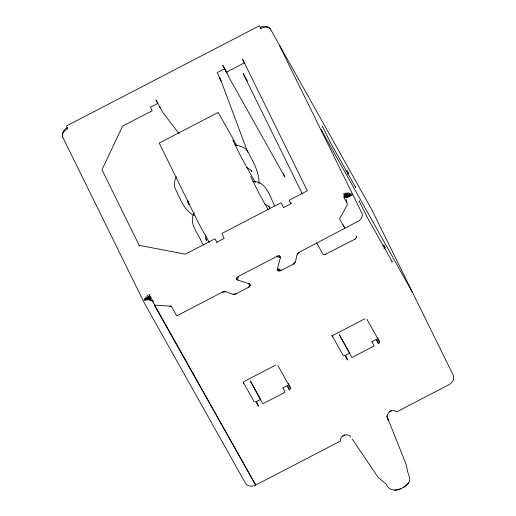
<?xml version="1.0" encoding="UTF-8"?>
<svg xmlns="http://www.w3.org/2000/svg" width="516" height="516" viewBox="0 0 516 516"><rect width="100%" height="100%" fill="white"/><g stroke="black" fill="none" stroke-linecap="round" stroke-linejoin="round"><path stroke-width="0.77" d="M344.024 197.673L344.088 193.365L344.527 197.46L344.024 197.673L345.159 199.866M150.588 298.171L147.273 295.571L150.208 298.519L145.738 296.964L149.924 298.899L150.691 299.48L150.446 300.177L150.091 300.344L149.763 299.293L151.046 297.88L149.105 294.417L150.588 298.171L150.401 298.899L144.615 298.493L149.763 299.293L143.97 300.06L149.737 299.667L150.091 300.344A2.09 1.619 -29.3 0 0 152.413 300.493L151.743 299.248M169.738 305.917L171.273 306.24L176.685 315.882L222.473 292.108C227.001 289.869 231.49 296.113 236.018 293.875L248.08 287.612C249.576 287.102 251.073 284.503 248.996 283.748L237.534 279.995C235.599 279.291 236.992 276.86 238.386 276.382L276.795 256.439C277.989 255.607 280.801 255.73 280.401 257.729L277.376 269.01C276.944 271.158 279.956 271.287 281.233 270.397L293.294 264.134C297.668 261.793 294.817 254.607 299.19 252.266L359.078 220.771A8.366 6.476 -29.3 0 0 362.303 213.94L279.317 45.279M238.386 276.382L237.534 279.995L236.399 277.885M149.737 299.667L149.924 298.899M277.44 257.11L277.84 255.607M176.343 176.536C174.518 180.587 173.292 185.444 175.717 189.533C180.477 199.182 183.87 210.193 194.068 215.565M194.216 212.863C188.024 223.589 198.699 233.709 202.169 243.294L203.523 244.81M290.366 389.045L290.45 387.948L288.302 383.588M386.265 484.376C390.657 494.289 403.57 489.355 408.64 482.783C411.175 479.467 408.775 475.707 407.866 472.327L406.04 464.123L387.851 418.644L388.425 420.108C384.072 414.851 391.76 407.505 396.617 411.884L448.668 384.859C452.042 383.136 454.899 379.015 453.229 375.19L371.72 209.541L270.584 29.322C268.701 25.813 263.921 25.594 260.677 27.18M243.849 381.763L243.481 383.246M332.91 335.516L332.543 336.993L331.93 335.748M379.15 343.179L379.621 342.031L377.673 337.961M297.274 254.349L299.19 252.266M293.294 264.134L295.21 262.051M248.08 287.612L249.931 285.735L248.996 283.748M354.769 239.282L356.575 237.534L356.253 235.767M244.229 381.414L275.808 365.018M333.297 335.168L364.87 318.765M287.096 385.71L287.554 385.42L289.702 389.78L289.244 390.064L287.096 385.71L282.826 387.929M376.164 339.457L376.622 339.167L378.763 343.527L378.305 343.817L376.164 339.457L371.888 341.676M261.083 28.98L259.361 25.8L66.338 126.033L66.532 126.523M244.565 62.778L226.382 72.221L222.712 65.242L224.654 68.712L217.23 72.562L221.293 81.431L247.764 152.291M345.984 171.505L347.378 170.783L348.042 172.028L348.739 173.395L347.352 174.118M216.649 242.314L224.073 238.457L221.912 233.419L281.007 202.73L283.736 207.755M283.452 207.625L290.869 203.768L289.141 200.26L307.33 190.817L242.623 59.314L244.178 62.081M316.779 243.139L322.784 253.846L324.358 254.801L355.64 238.824M382.595 245.906L383.988 245.184L384.652 246.422L385.349 247.79L383.956 248.512M256.484 401.603L258.626 405.963L258.123 406.176L255.981 401.816L260.754 399.39M345.546 355.356L347.694 359.717L347.191 359.923L345.043 355.563L349.816 353.137M342.108 436.214L344.965 434.73M389.277 411.716L391.418 410.607M325.132 254.672L325.944 254.246M260.567 28.554C263.605 27.038 268.288 26.135 270.584 29.322M222.473 292.108L225.331 291.708M233.161 294.275L236.018 293.875M344.533 355.685L343.043 355.163L331.93 335.368M255.465 401.932L253.975 401.416L243.249 382.298M171.273 306.24L154.181 305.033L255.691 485.066L340.579 440.987C339.238 435.975 348.332 432.208 350.732 437.207M138.927 245.319L185.341 254.162L214.92 238.798L216.868 242.268M234.948 145.015C239.863 145.905 245.5 147.17 248.067 151.962C253.182 162.063 259.413 171.983 258.974 183.767M252.821 181.342C266.256 181.426 269.707 195.957 274.518 205.723M246.667 167.565L250.408 169.641L251.963 171.725L251.273 170.332M264.54 203.891L268.281 205.968L269.836 208.051L268.81 205.961M276.795 256.439L280.401 257.729L279.42 255.543M277.376 269.01L281.233 270.397M385.671 483.853L378.118 477.365L352.157 438.942M153.671 302.57L151.827 300.712L152.594 300.396L153.4 302.028M179.007 133.618L162.482 111.972L155.909 99.93L157.857 103.4L150.433 107.251L152.162 110.759L122.576 126.123L101.981 169.764L139.455 245.913M159.941 107.205L160.244 107.599M159.315 106.341L159.631 106.78M153.652 303.202L255.691 485.066C252.401 486.84 247.383 486.756 245.41 483.111L144.274 302.892L62.765 137.243C61.243 133.657 64.674 130.309 67.596 128.768L66.957 127.458M279.756 269.449L280.562 270.687M346.688 202.337L345.475 200.227L346.262 199.55L347.345 204.736L339.567 218.842L344.914 228.375M322.745 126.884L322.513 126.504L330.556 142.809L355.634 187.45L355.318 186.76M359.349 201.285L359.123 200.898L367.166 217.21L392.244 261.851L391.928 261.161M67.203 127.349L67.39 127.691C63.887 129.206 61.114 133.463 62.765 137.243M412.439 292.295L321.165 129.664L322.642 132.515M247.396 81.173L243.088 73.491L302.44 194.113M366.87 319.172L379.512 341.695M224.886 68.88L227.253 73.098M237.012 145.918L218.21 112.411L159.205 143.055L199.24 224.421L209.431 242.578M255.485 182.677L241.359 157.515L232.78 140.075M349.719 353.189L339.347 334.703L351.867 357.549L374.132 345.984L371.984 341.624M268.255 209.915L259.238 193.842L250.653 176.407M277.808 365.418L290.45 387.948M260.27 398.752L250.286 380.956L262.799 403.796L285.064 392.237L282.923 387.877M343.101 224.911L344.237 226.995M249.344 283.51L250.015 284.735M236.102 278.247L236.767 279.466M249.047 283.368L250.054 285.219M236.322 278.363L237.089 279.775M248.931 283.871L249.931 285.735M151.491 298.764L151.046 297.88M283.207 173.582L284.929 177.085L230.471 80.044L224.705 68.815M187.514 201.685L188.888 204.478L187.869 200.73M205.736 238.715L206.761 240.804L205.807 238.411L205.69 235.702M220.564 79.928L219.326 77.394L221.293 81.431M278.963 268.933L279.872 270.861M278.311 268.991L279.201 270.919L278.717 269.397M277.718 268.926L278.588 270.855M386.613 415.877L388.425 420.108M277.498 269.384L278.072 270.668M277.111 269.094L277.673 270.371M290.889 202.827L291.089 203.723M401.377 488.458A10.455 6.618 -26.2 0 1 394.353 490.2M408.64 482.783A10.455 6.618 -26.2 0 1 403.273 487.478M346.133 192.9L345.036 197.344L344.527 197.46L346.133 192.9M348.087 192.836L345.527 197.331L345.036 197.344L348.087 192.836M349.803 193.178L345.952 197.415L345.527 197.331L349.803 193.178M351.17 193.906L346.294 197.596L345.952 197.415L351.17 193.906M352.093 194.971L346.526 197.86L346.294 197.596L352.093 194.971"/></g></svg>
